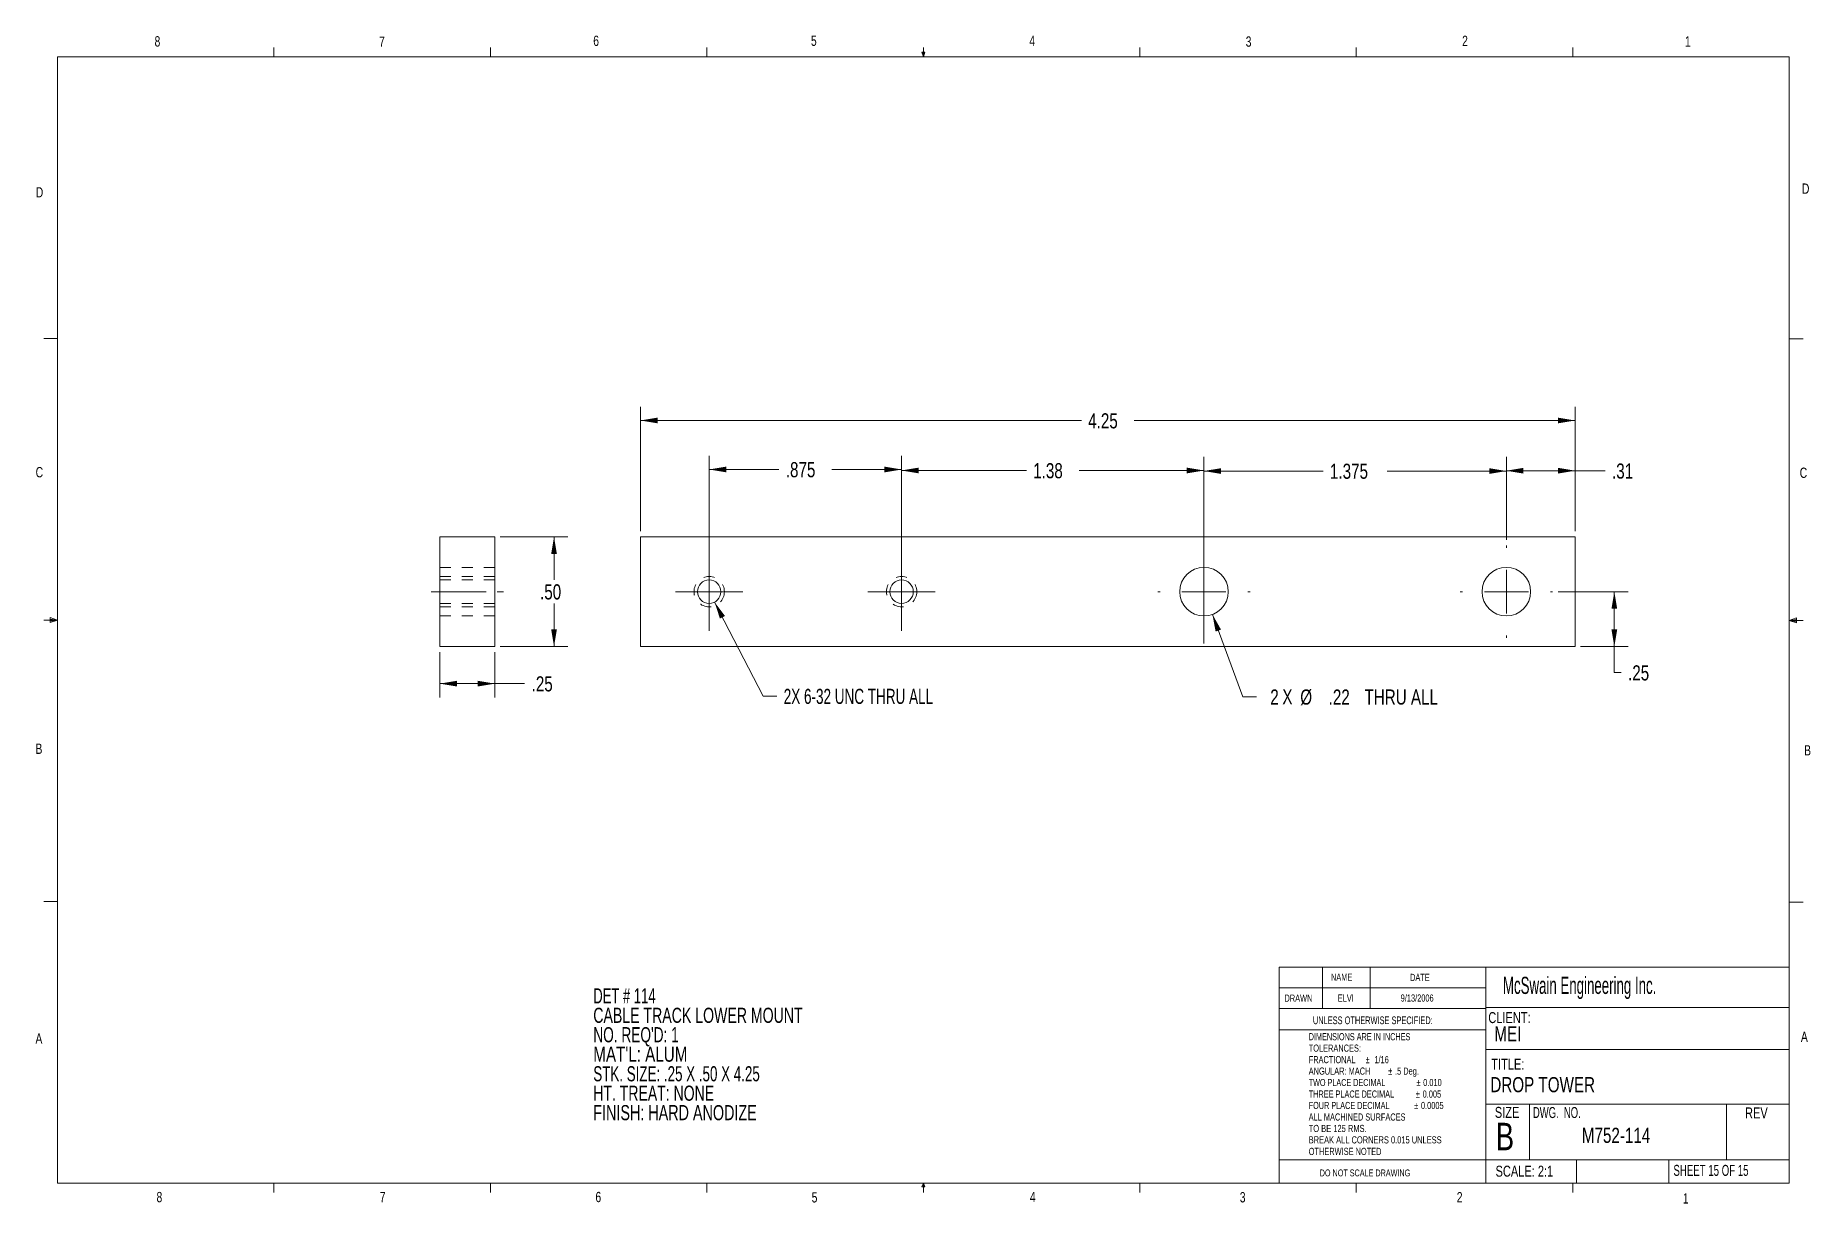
# Model space of a CAD drawing. Header units: inches. Extents: x 0.4 to 16.6, y 0.2 to 10.8.
import ezdxf

# ---------------------------------------------------------------- set-up
doc = ezdxf.new("R2010")
doc.units = ezdxf.units.IN
doc.header["$MEASUREMENT"] = 0
doc.linetypes.add('CENTERX2', pattern=[0.8, 0.5, -0.1, 0.1, -0.1])
doc.linetypes.add('HIDDEN', pattern=[0.075, 0.05, -0.025])
doc.layers.add('FORMAT', color=7, linetype='Continuous', lineweight=0)
doc.styles.add('SLDTEXTSTYLE0', font='TXT', dxfattribs={"width": 0.75})
doc.styles.add('SLDTEXTSTYLE1', font='TXT', dxfattribs={"width": 0.698864})
doc.styles.add('SLDTEXTSTYLE10', font='TXT', dxfattribs={"width": 0.5775})
doc.styles.add('SLDTEXTSTYLE11', font='TXT', dxfattribs={"width": 0.6875})
doc.styles.add('SLDTEXTSTYLE12', font='TXT', dxfattribs={"width": 0.696429})
doc.styles.add('SLDTEXTSTYLE13', font='TXT', dxfattribs={"width": 0.675})
doc.styles.add('SLDTEXTSTYLE14', font='TXT', dxfattribs={"width": 0.66})
doc.styles.add('SLDTEXTSTYLE15', font='TXT', dxfattribs={"width": 0.692308})
doc.styles.add('SLDTEXTSTYLE16', font='TXT', dxfattribs={"width": 0.708333})
doc.styles.add('SLDTEXTSTYLE2', font='TXT', dxfattribs={"width": 0.631579})
doc.styles.add('SLDTEXTSTYLE3', font='TXT', dxfattribs={"width": 0.671053})
doc.styles.add('SLDTEXTSTYLE4', font='TXT', dxfattribs={"width": 0.666667})
doc.styles.add('SLDTEXTSTYLE5', font='TXT', dxfattribs={"width": 0.710526})
doc.styles.add('SLDTEXTSTYLE6', font='TXT', dxfattribs={"width": 0.65625})
doc.styles.add('SLDTEXTSTYLE7', font='TXT', dxfattribs={"width": 0.685345})
doc.styles.add('SLDTEXTSTYLE8', font='TXT', dxfattribs={"width": 0.642857})
doc.styles.add('SLDTEXTSTYLE9', font='TXT', dxfattribs={"width": 0.72})
doc.dimstyles.new('SLDDIMSTYLE0', dxfattribs={"dimtxt": 0.137795, "dimasz": 0.156, "dimexe": 0, "dimexo": 0.0625, "dimgap": 0.034449, "dimtad": 0, "dimtih": 1, "dimtoh": 1, "dimlfac": 0.5, "dimzin": 12, "dimdsep": 46, "dimtxsty": 'SLDTEXTSTYLE0', "dimsah": 1, "dimcen": 0.09, "dimadec": 0, "dimazin": 0, "dimtfac": 1, "dimtdec": 3, "dimtofl": 0, "dimtmove": 0, "dimatfit": 3, "dimfxl": 0, "dimtolj": 1, "dimtzin": 12, "dimarcsym": 0})
doc.dimstyles.new('SLDDIMSTYLE1', dxfattribs={"dimtxt": 0.137795, "dimasz": 0.156, "dimexe": 0, "dimexo": 0.0625, "dimgap": 0.034449, "dimtad": 0, "dimtih": 1, "dimtoh": 1, "dimlfac": 0.5, "dimzin": 4, "dimdsep": 46, "dimtxsty": 'SLDTEXTSTYLE0', "dimsah": 1, "dimcen": 0.09, "dimadec": 0, "dimazin": 0, "dimtfac": 1, "dimtdec": 3, "dimtofl": 0, "dimtmove": 0, "dimatfit": 3, "dimfxl": 0, "dimtolj": 1, "dimtzin": 12, "dimarcsym": 0})
doc.dimstyles.new('SLDDIMSTYLE2', dxfattribs={"dimtxt": 0.137795, "dimasz": 0.156, "dimexe": 0, "dimexo": 0.0625, "dimgap": 0.034449, "dimtad": 0, "dimtih": 1, "dimtoh": 1, "dimlfac": 0.5, "dimzin": 12, "dimdsep": 46, "dimtxsty": 'SLDTEXTSTYLE0', "dimsah": 1, "dimcen": 0.09, "dimadec": 0, "dimazin": 0, "dimtfac": 1, "dimtdec": 3, "dimtofl": 0, "dimtmove": 0, "dimatfit": 3, "dimfxl": 0, "dimtolj": 1, "dimtzin": 12, "dimarcsym": 0})
doc.dimstyles.new('SLDDIMSTYLE3', dxfattribs={"dimtxt": 0.137795, "dimasz": 0.156, "dimexe": 0, "dimexo": 0.0625, "dimgap": 0.034449, "dimtad": 0, "dimtih": 1, "dimtoh": 1, "dimdec": 3, "dimlfac": 0.5, "dimzin": 12, "dimdsep": 46, "dimtxsty": 'SLDTEXTSTYLE0', "dimsah": 1, "dimcen": 0.09, "dimadec": 0, "dimazin": 0, "dimtfac": 1, "dimtdec": 3, "dimtofl": 0, "dimtmove": 0, "dimatfit": 3, "dimfxl": 0, "dimtolj": 1, "dimtzin": 12, "dimarcsym": 0})
doc.dimstyles.new('SLDDIMSTYLE4', dxfattribs={"dimtxt": 0.137795, "dimasz": 0.156, "dimexe": 0, "dimexo": 0.0625, "dimgap": 0.034449, "dimtad": 0, "dimtih": 1, "dimtoh": 1, "dimlfac": 0.5, "dimzin": 12, "dimdsep": 46, "dimtxsty": 'SLDTEXTSTYLE0', "dimsah": 1, "dimcen": 0.09, "dimadec": 0, "dimazin": 0, "dimtfac": 1, "dimtdec": 3, "dimtofl": 0, "dimtmove": 0, "dimatfit": 3, "dimfxl": 0, "dimtolj": 1, "dimtzin": 12, "dimarcsym": 0})

# ---------------------------------------------------------------- blocks, each defined once
blk = doc.blocks.new('SW_NOTE_0')
at = {"color": 7, "linetype": 'Continuous', "lineweight": 0, "char_height": 0.065, "attachment_point": 1}
for s, insert, style in [('DIMENSIONS ARE IN INCHES', (0, 0.083), 'SLDTEXTSTYLE1'), ('TOLERANCES:', (0, -0.021), 'SLDTEXTSTYLE0'), ('FRACTIONAL', (0, -0.126), 'SLDTEXTSTYLE0'), ('%%p', (0.518, -0.126), 'SLDTEXTSTYLE0'), (' 1/16', (0.579, -0.126), 'SLDTEXTSTYLE0'), ('ANGULAR: MACH', (0, -0.23), 'SLDTEXTSTYLE0'), ('%%p', (0.723, -0.23), 'SLDTEXTSTYLE0'), ('.5 Deg.', (0.785, -0.23), 'SLDTEXTSTYLE0'), ('TWO PLACE DECIMAL    ', (0, -0.334), 'SLDTEXTSTYLE2'), ('THREE PLACE DECIMAL  ', (0, -0.439), 'SLDTEXTSTYLE3'), ('%%p', (0.974, -0.439), 'SLDTEXTSTYLE0'), ('%%p', (0.979, -0.334), 'SLDTEXTSTYLE0'), ('0.005', (1.036, -0.439), 'SLDTEXTSTYLE0'), ('0.010', (1.041, -0.334), 'SLDTEXTSTYLE0'), ('FOUR PLACE DECIMAL  ', (0, -0.543), 'SLDTEXTSTYLE4'), ('%%p', (0.959, -0.543), 'SLDTEXTSTYLE0'), ('0.0005', (1.021, -0.543), 'SLDTEXTSTYLE0'), ('ALL MACHINED SURFACES', (0, -0.648), 'SLDTEXTSTYLE5'), ('TO BE 125 RMS.', (0, -0.752), 'SLDTEXTSTYLE6'), ('OTHERWISE NOTED', (0, -0.961), 'SLDTEXTSTYLE0'), ('BREAK ALL CORNERS 0.015 UNLESS ', (0, -0.856), 'SLDTEXTSTYLE7')]:
    blk.add_mtext(s, dxfattribs=dict(at, insert=insert, style=style))
blk = doc.blocks.new('SW_NOTE_1')
at = {"color": 7, "linetype": 'Continuous', "lineweight": 0, "char_height": 0.1378, "attachment_point": 1}
for s, insert, style in [('DET # 114', (0, 0.176), 'SLDTEXTSTYLE8'), ('CABLE TRACK LOWER MOUNT', (0, -0.001), 'SLDTEXTSTYLE12'), ("NO. REQ'D: 1", (0, -0.178), 'SLDTEXTSTYLE13'), ("MAT'L: ALUM", (0, -0.355), 'SLDTEXTSTYLE0'), ('STK. SIZE: .25 X .50 X 4.25', (0, -0.533), 'SLDTEXTSTYLE14'), ('HT. TREAT: NONE', (0, -0.71), 'SLDTEXTSTYLE15'), ('FINISH: HARD ANODIZE', (0, -0.887), 'SLDTEXTSTYLE16')]:
    blk.add_mtext(s, dxfattribs=dict(at, insert=insert, style=style))
blk = doc.blocks.new('*D3')
at = {"color": 7, "linetype": 'Continuous', "lineweight": 0}
for p, q in [((4.103, 5.225), (4.103, 4.813)), ((4.603, 5.225), (4.603, 4.813)), ((4.103, 4.938), (4.603, 4.938)), ((4.603, 4.938), (4.875, 4.938))]:
    blk.add_line(p, q, dxfattribs=at)
for points in [[(4.103, 4.938), (4.259, 4.912), (4.259, 4.964)], [(4.603, 4.938), (4.447, 4.964), (4.447, 4.912)]]:
    blk.add_solid(points, dxfattribs=at)
at = {"color": 7, "linetype": 'Continuous', "lineweight": 0, "insert": (4.938, 5.005), "char_height": 0.1378, "attachment_point": 1, "style": 'SLDTEXTSTYLE0'}
blk.add_mtext('.25', dxfattribs=at)
blk = doc.blocks.new('*D4')
at = {"color": 7, "linetype": 'Continuous', "lineweight": 0}
for p, q in [((4.653, 6.275), (5.267, 6.275)), ((5.142, 6.275), (5.142, 5.884)), ((5.142, 5.275), (5.142, 5.666)), ((4.653, 5.275), (5.267, 5.275))]:
    blk.add_line(p, q, dxfattribs=at)
for points in [[(5.142, 6.275), (5.116, 6.119), (5.168, 6.119)], [(5.142, 5.275), (5.168, 5.431), (5.116, 5.431)]]:
    blk.add_solid(points, dxfattribs=at)
at = {"color": 7, "linetype": 'Continuous', "lineweight": 0, "insert": (5.015, 5.842), "char_height": 0.1378, "attachment_point": 1, "style": 'SLDTEXTSTYLE0'}
blk.add_mtext('.50', dxfattribs=at)
blk = doc.blocks.new('*D5')
at = {"color": 7, "linetype": 'Continuous', "lineweight": 0}
for p, q in [((5.928, 6.325), (5.928, 7.458)), ((14.428, 6.325), (14.428, 7.458)), ((5.928, 7.333), (9.938, 7.333)), ((14.428, 7.333), (10.419, 7.333))]:
    blk.add_line(p, q, dxfattribs=at)
for points in [[(5.928, 7.333), (6.084, 7.307), (6.084, 7.359)], [(14.428, 7.333), (14.272, 7.359), (14.272, 7.307)]]:
    blk.add_solid(points, dxfattribs=at)
at = {"color": 7, "linetype": 'Continuous', "lineweight": 0, "insert": (10, 7.399), "char_height": 0.1378, "attachment_point": 1, "style": 'SLDTEXTSTYLE0'}
blk.add_mtext('4.25', dxfattribs=at)
blk = doc.blocks.new('*D6')
at = {"color": 7, "linetype": 'Continuous', "lineweight": 0}
for p, q in [((11.13, 5.568), (11.406, 4.819)), ((11.406, 4.819), (11.531, 4.819))]:
    blk.add_line(p, q, dxfattribs=at)
blk.add_solid([(11.13, 5.568), (11.159, 5.412), (11.208, 5.43)], dxfattribs=at)
at = {"color": 7, "linetype": 'Continuous', "lineweight": 0, "attachment_point": 1, "style": 'SLDTEXTSTYLE0'}
for s, insert, char_height in [('2', (11.656, 4.885), 0.138), ('X ', (11.766, 4.887), 0.1378), ('%%c', (11.929, 4.885), 0.1378), ('.22', (12.187, 4.885), 0.1378), ('THRU ALL', (12.513, 4.885), 0.1378)]:
    blk.add_mtext(s, dxfattribs=dict(at, insert=insert, char_height=char_height))
blk = doc.blocks.new('*D7')
at = {"color": 7, "linetype": 'Continuous', "lineweight": 0}
for p, q in [((11.053, 6.246), (11.053, 6.998)), ((13.803, 6.246), (13.803, 6.998)), ((11.053, 6.873), (12.137, 6.873)), ((13.803, 6.873), (12.72, 6.873))]:
    blk.add_line(p, q, dxfattribs=at)
for points in [[(11.053, 6.873), (11.209, 6.847), (11.209, 6.899)], [(13.803, 6.873), (13.647, 6.899), (13.647, 6.847)]]:
    blk.add_solid(points, dxfattribs=at)
at = {"color": 7, "linetype": 'Continuous', "lineweight": 0, "insert": (12.199, 6.94), "char_height": 0.1378, "attachment_point": 1, "style": 'SLDTEXTSTYLE0'}
blk.add_mtext('1.375', dxfattribs=at)
blk = doc.blocks.new('*D8')
at = {"color": 7, "linetype": 'Continuous', "lineweight": 0}
for p, q in [((14.274, 5.775), (14.91, 5.775)), ((14.785, 5.775), (14.785, 5.275)), ((14.478, 5.275), (14.91, 5.275)), ((14.785, 5.038), (14.785, 5.275)), ((14.847, 5.038), (14.785, 5.038))]:
    blk.add_line(p, q, dxfattribs=at)
for points in [[(14.785, 5.775), (14.759, 5.619), (14.811, 5.619)], [(14.785, 5.275), (14.811, 5.431), (14.759, 5.431)]]:
    blk.add_solid(points, dxfattribs=at)
at = {"color": 7, "linetype": 'Continuous', "lineweight": 0, "insert": (14.91, 5.105), "char_height": 0.1378, "attachment_point": 1, "style": 'SLDTEXTSTYLE0'}
blk.add_mtext('.25', dxfattribs=at)
blk = doc.blocks.new('*D9')
at = {"color": 7, "linetype": 'Continuous', "lineweight": 0}
for p, q in [((13.803, 6.246), (13.803, 7.001)), ((14.428, 6.325), (14.428, 7.001)), ((13.803, 6.876), (14.428, 6.876)), ((14.428, 6.876), (14.702, 6.876))]:
    blk.add_line(p, q, dxfattribs=at)
for points in [[(13.803, 6.876), (13.959, 6.85), (13.959, 6.902)], [(14.428, 6.876), (14.272, 6.902), (14.272, 6.85)]]:
    blk.add_solid(points, dxfattribs=at)
at = {"color": 7, "linetype": 'Continuous', "lineweight": 0, "insert": (14.764, 6.942), "char_height": 0.1378, "attachment_point": 1, "style": 'SLDTEXTSTYLE0'}
blk.add_mtext('.31', dxfattribs=at)
blk = doc.blocks.new('*D10')
at = {"color": 7, "linetype": 'Continuous', "lineweight": 0}
for p, q in [((6.602, 5.68), (7.044, 4.825)), ((7.044, 4.825), (7.169, 4.825))]:
    blk.add_line(p, q, dxfattribs=at)
blk.add_solid([(6.602, 5.68), (6.651, 5.53), (6.697, 5.554)], dxfattribs=at)
at = {"color": 7, "linetype": 'Continuous', "lineweight": 0, "insert": (7.231, 4.891), "char_height": 0.1378, "attachment_point": 1, "style": 'SLDTEXTSTYLE4'}
blk.add_mtext('2X 6-32 UNC THRU ALL', dxfattribs=at)
blk = doc.blocks.new('*D11')
at = {"color": 7, "linetype": 'Continuous', "lineweight": 0}
for p, q in [((6.553, 5.418), (6.553, 7.012)), ((8.303, 5.418), (8.303, 7.012)), ((6.553, 6.887), (7.188, 6.887)), ((8.303, 6.887), (7.669, 6.887))]:
    blk.add_line(p, q, dxfattribs=at)
for points in [[(6.553, 6.887), (6.709, 6.861), (6.709, 6.913)], [(8.303, 6.887), (8.147, 6.913), (8.147, 6.861)]]:
    blk.add_solid(points, dxfattribs=at)
at = {"color": 7, "linetype": 'Continuous', "lineweight": 0, "insert": (7.25, 6.954), "char_height": 0.1378, "attachment_point": 1, "style": 'SLDTEXTSTYLE0'}
blk.add_mtext('.875', dxfattribs=at)
blk = doc.blocks.new('*D12')
at = {"color": 7, "linetype": 'Continuous', "lineweight": 0}
for p, q in [((8.303, 5.418), (8.303, 7.003)), ((11.053, 5.304), (11.053, 7.003)), ((8.303, 6.878), (9.438, 6.878)), ((11.053, 6.878), (9.919, 6.878))]:
    blk.add_line(p, q, dxfattribs=at)
for points in [[(8.303, 6.878), (8.459, 6.852), (8.459, 6.904)], [(11.053, 6.878), (10.897, 6.904), (10.897, 6.852)]]:
    blk.add_solid(points, dxfattribs=at)
at = {"color": 7, "linetype": 'Continuous', "lineweight": 0, "insert": (9.5, 6.945), "char_height": 0.1378, "attachment_point": 1, "style": 'SLDTEXTSTYLE0'}
blk.add_mtext('1.38', dxfattribs=at)
blk = doc.blocks.new('SW_CENTERMARKSYMBOL_0')
at = {"color": 7, "linetype": 'Continuous', "lineweight": 0}
for p, q in [((0, 0.4), (0, 0.421)), ((0, 0), (0, 0.2)), ((-0.4, 0), (-0.421, 0)), ((0, 0), (-0.2, 0)), ((0, 0), (0, -0.2)), ((0, 0), (0.2, 0)), ((0.4, 0), (0.421, 0)), ((0, -0.4), (0, -0.421))]:
    blk.add_line(p, q, dxfattribs=at)
blk = doc.blocks.new('SW_CENTERMARKSYMBOL_1')
at = {"color": 7, "linetype": 'Continuous', "lineweight": 0}
for p, q in [((0, 0.4), (0, 0.421)), ((0, 0), (0, 0.2)), ((-0.4, 0), (-0.421, 0)), ((0, 0), (-0.2, 0)), ((0, 0), (0, -0.2)), ((0, 0), (0.2, 0)), ((0.4, 0), (0.421, 0)), ((0, -0.4), (0, -0.421))]:
    blk.add_line(p, q, dxfattribs=at)
blk = doc.blocks.new('SW_CENTERMARKSYMBOL_2')
at = {"color": 7, "linetype": 'Continuous', "lineweight": 0}
for p, q in [((0, 0.2), (0, 0.3065)), ((0, 0), (0, 0.2)), ((-0.2, 0), (-0.3065, 0)), ((0, 0), (-0.2, 0)), ((0, 0), (0, -0.2)), ((0, 0), (0.2, 0)), ((0.2, 0), (0.3065, 0)), ((0, -0.2), (0, -0.3065))]:
    blk.add_line(p, q, dxfattribs=at)
blk = doc.blocks.new('SW_CENTERMARKSYMBOL_3')
at = {"color": 7, "linetype": 'Continuous', "lineweight": 0}
for p, q in [((0, 0.2), (0, 0.3065)), ((0, 0), (0, 0.2)), ((-0.2, 0), (-0.3065, 0)), ((0, 0), (-0.2, 0)), ((0, 0), (0, -0.2)), ((0, 0), (0.2, 0)), ((0.2, 0), (0.3065, 0)), ((0, -0.2), (0, -0.3065))]:
    blk.add_line(p, q, dxfattribs=at)

msp = doc.modelspace()

# ---------------------------------------------------------------- linework, layer by layer
at = {"color": 7, "linetype": 'Continuous', "lineweight": 0}
for p, q in [((2.5948, 10.6421), (2.5948, 10.7269)), ((4.5635, 10.6421), (4.5635, 10.7269)), ((6.5323, 10.6421), (6.5323, 10.7269)), ((8.501, 10.6421), (8.4878, 10.684)), ((8.5136, 10.684), (8.4878, 10.684)), ((8.494, 10.684), (8.501, 10.6421)), ((8.501, 10.6421), (8.501, 10.7269)), ((8.501, 10.6421), (8.5136, 10.684)), ((8.5059, 10.684), (8.501, 10.6421)), ((10.4698, 10.6421), (10.4698, 10.7269)), ((12.4385, 10.6421), (12.4385, 10.7269)), ((14.4073, 10.6421), (14.4073, 10.7269)), ((0.6263, 10.6421), (16.3763, 10.6421)), ((0.6263, 10.6421), (0.6263, 0.3921)), ((16.3763, 0.3921), (16.3763, 10.6421)), ((0.6263, 8.0796), (0.5013, 8.0796)), ((16.3763, 8.0753), (16.5013, 8.0753)), ((0.6263, 5.5171), (0.5013, 5.5171)), ((0.5591, 5.5411), (0.5591, 5.4945)), ((0.6263, 5.5171), (0.5591, 5.5411)), ((0.6263, 5.5171), (0.5591, 5.5261)), ((0.6263, 5.5171), (0.5591, 5.5068)), ((0.6263, 5.5171), (0.5591, 5.4945)), ((16.3763, 5.5128), (16.4434, 5.5368)), ((16.3763, 5.5128), (16.4434, 5.5218)), ((16.3763, 5.5128), (16.5013, 5.5128)), ((16.3763, 5.5128), (16.4434, 5.4902)), ((16.3763, 5.5128), (16.4434, 5.5025)), ((16.4434, 5.5368), (16.4434, 5.4902)), ((0.6263, 2.9546), (0.5013, 2.9546)), ((16.3763, 2.9503), (16.5013, 2.9503)), ((11.737, 2.3564), (11.737, 0.3921)), ((11.737, 2.3564), (16.3763, 2.3564)), ((12.1322, 2.3564), (12.1322, 1.9814)), ((12.5633, 2.3564), (12.5633, 1.9814)), ((13.6175, 2.3564), (13.6175, 0.3921)), ((11.737, 2.1689), (13.6175, 2.1689)), ((11.737, 1.9814), (13.6175, 1.9814)), ((13.6175, 1.9893), (16.3763, 1.9893)), ((13.6175, 1.7879), (11.737, 1.7879)), ((13.6175, 1.6072), (16.3763, 1.6072)), ((13.6175, 1.1119), (16.3763, 1.1119)), ((14.0131, 1.1119), (14.0131, 0.605)), ((15.8043, 1.1119), (15.8043, 0.605)), ((13.6175, 0.605), (11.737, 0.605)), ((13.6175, 0.605), (16.3763, 0.605)), ((14.4407, 0.605), (14.4407, 0.3921)), ((15.2799, 0.605), (15.2799, 0.3921)), ((16.3763, 0.3921), (0.6263, 0.3921)), ((2.5948, 0.3921), (2.5948, 0.3073)), ((4.5635, 0.3921), (4.5635, 0.3073)), ((6.5323, 0.3921), (6.5323, 0.3073)), ((8.4878, 0.3575), (8.501, 0.3921)), ((8.5136, 0.3575), (8.4878, 0.3575)), ((8.501, 0.3921), (8.501, 0.3073)), ((8.501, 0.3921), (8.5136, 0.3575)), ((10.4698, 0.3921), (10.4698, 0.3073)), ((12.4385, 0.3921), (12.4385, 0.3073)), ((14.4073, 0.3921), (14.4073, 0.3073))]:
    msp.add_line(p, q, dxfattribs=at)
at = {"color": 7, "linetype": 'Continuous', "lineweight": 15}
for p, q in [((4.6032, 6.2749), (4.1032, 6.2749)), ((4.1032, 6.2749), (4.1032, 5.2749)), ((4.6032, 5.2749), (4.6032, 6.2749)), ((5.9282, 5.2749), (5.9282, 6.2749)), ((5.9282, 6.2749), (14.4282, 6.2749)), ((14.4282, 5.2749), (14.4282, 6.2749)), ((4.1032, 5.2749), (4.6032, 5.2749)), ((5.9282, 5.2749), (14.4282, 5.2749))]:
    msp.add_line(p, q, dxfattribs=at)
at = {"color": 9, "linetype": 'HIDDEN', "lineweight": 0}
for p, q in [((4.6032, 5.9959), (4.1032, 5.9959)), ((4.6032, 5.8814), (4.1032, 5.8814)), ((4.1032, 5.6684), (4.6032, 5.6684)), ((4.1032, 5.5539), (4.6032, 5.5539))]:
    msp.add_line(p, q, dxfattribs=at)
at = {"color": 7, "linetype": 'HIDDEN', "lineweight": 0}
for p, q in [((4.6032, 5.9129), (4.1032, 5.9129)), ((4.1032, 5.6369), (4.6032, 5.6369))]:
    msp.add_line(p, q, dxfattribs=at)
at = {"color": 7, "linetype": 'CENTERX2', "lineweight": 0}
msp.add_line((4.0244, 5.7749), (4.6819, 5.7749), dxfattribs=at)
at = {"color": 7, "linetype": 'Continuous', "lineweight": 15}
for centre, radius in [((11.0532, 5.7749), 0.221), ((13.8032, 5.7749), 0.221), ((6.5532, 5.7749), 0.1065), ((8.3032, 5.7749), 0.1065)]:
    msp.add_circle(centre, radius, dxfattribs=at)
at = {"color": 7, "linetype": 'HIDDEN', "lineweight": 0}
for centre in [(6.5532, 5.7749), (8.3032, 5.7749)]:
    msp.add_circle(centre, 0.138, dxfattribs=at)

# ---------------------------------------------------------------- block references
at = {"color": 7, "linetype": 'Continuous', "lineweight": 0}
for name, p in [('SW_CENTERMARKSYMBOL_1', (11.0532, 5.7749)), ('SW_CENTERMARKSYMBOL_0', (13.8032, 5.7749)), ('SW_CENTERMARKSYMBOL_3', (6.5532, 5.7749)), ('SW_CENTERMARKSYMBOL_2', (8.3032, 5.7749)), ('SW_NOTE_1', (5.4992, 1.9896)), ('SW_NOTE_0', (12.0056, 1.6744))]:
    msp.add_blockref(name, p, dxfattribs=at)

# ---------------------------------------------------------------- texts
at = {"color": 7, "linetype": 'Continuous', "lineweight": 0, "attachment_point": 1}
for s, insert, char_height, style in [('8', (1.5091, 10.8304), 0.0937, 'SLDTEXTSTYLE0'), ('7', (3.551, 10.8276), 0.0937, 'SLDTEXTSTYLE0'), ('6', (5.4987, 10.8356), 0.0937, 'SLDTEXTSTYLE0'), ('5', (7.4787, 10.8362), 0.0937, 'SLDTEXTSTYLE0'), ('4', (9.4643, 10.8346), 0.0937, 'SLDTEXTSTYLE0'), ('3', (11.4327, 10.8284), 0.0937, 'SLDTEXTSTYLE0'), ('2', (13.401, 10.8351), 0.0937, 'SLDTEXTSTYLE0'), ('1', (15.4274, 10.829), 0.0937, 'SLDTEXTSTYLE0'), ('D', (0.4286, 9.4564), 0.0937, 'SLDTEXTSTYLE0'), ('D', (16.4913, 9.4899), 0.0937, 'SLDTEXTSTYLE0'), ('C', (0.4273, 6.9092), 0.0937, 'SLDTEXTSTYLE0'), ('C', (16.4712, 6.904), 0.0937, 'SLDTEXTSTYLE0'), ('B', (0.4264, 4.3921), 0.0937, 'SLDTEXTSTYLE0'), ('B', (16.5115, 4.378), 0.0937, 'SLDTEXTSTYLE0'), ('NAME', (12.2079, 2.2996), 0.065, 'SLDTEXTSTYLE0'), ('DATE', (12.9272, 2.2971), 0.065, 'SLDTEXTSTYLE0'), ('DRAWN', (11.785, 2.1081), 0.065, 'SLDTEXTSTYLE0'), ('ELVI', (12.2699, 2.109), 0.065, 'SLDTEXTSTYLE0'), ('9/13/2006', (12.8423, 2.1093), 0.065, 'SLDTEXTSTYLE0'), ('CLIENT:', (13.6393, 1.9485), 0.1, 'SLDTEXTSTYLE0'), ('UNLESS OTHERWISE SPECIFIED:', (12.0436, 1.9089), 0.07, 'SLDTEXTSTYLE9'), ('MEI', (13.6938, 1.8196), 0.1378, 'SLDTEXTSTYLE0'), ('A', (0.426, 1.7548), 0.0937, 'SLDTEXTSTYLE0'), ('A', (16.4821, 1.7715), 0.0937, 'SLDTEXTSTYLE0'), ('TITLE:', (13.6658, 1.5253), 0.1, 'SLDTEXTSTYLE0'), ('DROP TOWER', (13.6576, 1.3574), 0.1378, 'SLDTEXTSTYLE0'), ('SIZE', (13.6983, 1.0861), 0.1, 'SLDTEXTSTYLE0'), ('DWG.  NO.', (14.0448, 1.0847), 0.1, 'SLDTEXTSTYLE8'), ('REV', (15.9741, 1.0808), 0.1, 'SLDTEXTSTYLE0'), ('B', (13.7062, 0.9413), 0.25, 'SLDTEXTSTYLE0'), ('M752-114', (14.4896, 0.8961), 0.1378, 'SLDTEXTSTYLE0'), ('DO NOT SCALE DRAWING', (12.1058, 0.5165), 0.0625, 'SLDTEXTSTYLE11'), ('SCALE: 2:1', (13.7049, 0.5509), 0.1, 'SLDTEXTSTYLE0'), ('SHEET 15 OF 15', (15.3227, 0.5583), 0.1, 'SLDTEXTSTYLE6'), ('8', (1.5268, 0.3119), 0.0937, 'SLDTEXTSTYLE0'), ('7', (3.5574, 0.3122), 0.0937, 'SLDTEXTSTYLE0'), ('6', (5.5188, 0.3126), 0.0937, 'SLDTEXTSTYLE0'), ('5', (7.4851, 0.3095), 0.0937, 'SLDTEXTSTYLE0'), ('4', (9.4701, 0.3126), 0.0937, 'SLDTEXTSTYLE0'), ('3', (11.3788, 0.3105), 0.0937, 'SLDTEXTSTYLE0'), ('2', (13.3523, 0.3113), 0.0937, 'SLDTEXTSTYLE0'), ('1', (15.4083, 0.3003), 0.0937, 'SLDTEXTSTYLE0')]:
    msp.add_mtext(s, dxfattribs=dict(at, insert=insert, char_height=char_height, style=style))
at = {"layer": 'FORMAT', "color": 7, "insert": (13.7721, 2.2703), "char_height": 0.15625, "attachment_point": 1, "style": 'SLDTEXTSTYLE10'}
msp.add_mtext('McSwain Engineering Inc.', dxfattribs=at)

# ---------------------------------------------------------------- dimensions: what is measured, and where the dimension line sits
at = {"color": 7, "linetype": 'Continuous', "lineweight": 0}
for base, p1, p2, dimstyle, picture, middle in [((5.9282, 7.3325), (14.4282, 6.2749), (5.9282, 6.2749), 'SLDDIMSTYLE0', '*D5', (10.1782, 7.3325)), ((6.5532, 6.887), (8.3032, 5.7749), (6.5532, 5.7749), 'SLDDIMSTYLE3', '*D11', (7.4282, 6.887)), ((11.0531703679, 6.8782313392), (8.3031703679, 5.7748808132), (11.0531703679, 5.7748808132), 'SLDDIMSTYLE0', '*D12', (9.6781703679, 6.8782313392)), ((13.8032, 6.8735), (11.0532, 5.7749), (13.8032, 5.7749), 'SLDDIMSTYLE3', '*D7', (12.4282, 6.8735)), ((14.4282, 6.8755), (13.8032, 5.7749), (14.4282, 6.2749), 'SLDDIMSTYLE0', '*D9', (14.8914, 6.8755)), ((4.6032, 4.9382), (4.1032, 5.2749), (4.6032, 5.2749), 'SLDDIMSTYLE0', '*D3', (5.0652, 4.9382))]:
    dim = msp.add_linear_dim(base=base, p1=p1, p2=p2, dimstyle=dimstyle, override={"dimtxt": 0.137795, "dimasz": 0.156, "dimexe": 0.125, "dimexo": 0.05, "dimgap": 0.06, "dimtad": 0, "dimtih": 1, "dimtoh": 1, "dimlfac": 0.5, "dimzin": 12, "dimtzin": 12}, dxfattribs=at)
    dim.commit()
    dim.dimension.update_dxf_attribs({"geometry": picture, "text_midpoint": middle, "dimtype": 160})
for base, p1, p2, dimstyle, override, picture, middle in [((5.1418, 6.2749), (4.6032, 5.2749), (4.6032, 6.2749), 'SLDDIMSTYLE1', {"dimtxt": 0.137795, "dimasz": 0.156, "dimexe": 0.125, "dimexo": 0.05, "dimgap": 0.06, "dimtad": 0, "dimtih": 1, "dimtoh": 1, "dimlfac": 0.5, "dimzin": 4, "dimtzin": 12}, '*D4', (5.1418, 5.7749)), ((14.7849, 5.2749), (13.8032, 5.7749), (14.4282, 5.2749), 'SLDDIMSTYLE0', {"dimtxt": 0.137795, "dimasz": 0.156, "dimexe": 0.125, "dimexo": 0.05, "dimgap": 0.06, "dimtad": 0, "dimtih": 1, "dimtoh": 1, "dimlfac": 0.5, "dimzin": 12, "dimtzin": 12}, '*D8', (14.7849, 5.0383))]:
    dim = msp.add_linear_dim(base=base, p1=p1, p2=p2, angle=90, dimstyle=dimstyle, override=override, dxfattribs=at)
    dim.commit()
    dim.dimension.update_dxf_attribs({"geometry": picture, "text_midpoint": middle, "dimtype": 160})
for p1, p2, text, dimstyle, override, picture, middle in [((10.9766, 5.9822), (11.1297, 5.5676), '2X %%c .22 THRU ALL', 'SLDDIMSTYLE2', {"dimtxt": 0.137795, "dimasz": 0.156, "dimexe": 0.125, "dimexo": 0.05, "dimgap": 0.06, "dimtad": 0, "dimtih": 1, "dimtoh": 1, "dimlfac": 0.5, "dimzin": 12, "dimtzin": 12}, '*D6', (12.404, 4.8191)), ((6.5043, 5.8695), (6.602, 5.6803), '2X 6-32 UNC THRU ALL', 'SLDDIMSTYLE4', {"dimtxt": 0.137795, "dimasz": 0.156, "dimexe": 0.125, "dimexo": 0.05, "dimgap": 0.06, "dimtad": 0, "dimtih": 1, "dimtoh": 1, "dimlfac": 0.5, "dimzin": 12, "dimpost": '<>', "dimtzin": 12}, '*D10', (8.1966, 4.8247))]:
    dim = msp.add_diameter_dim_2p(p1=p1, p2=p2, text=text, dimstyle=dimstyle, override=override, dxfattribs=at)
    dim.commit()
    dim.dimension.update_dxf_attribs({"geometry": picture, "text_midpoint": middle, "dimtype": 163})

doc.saveas('drawing.dxf')
